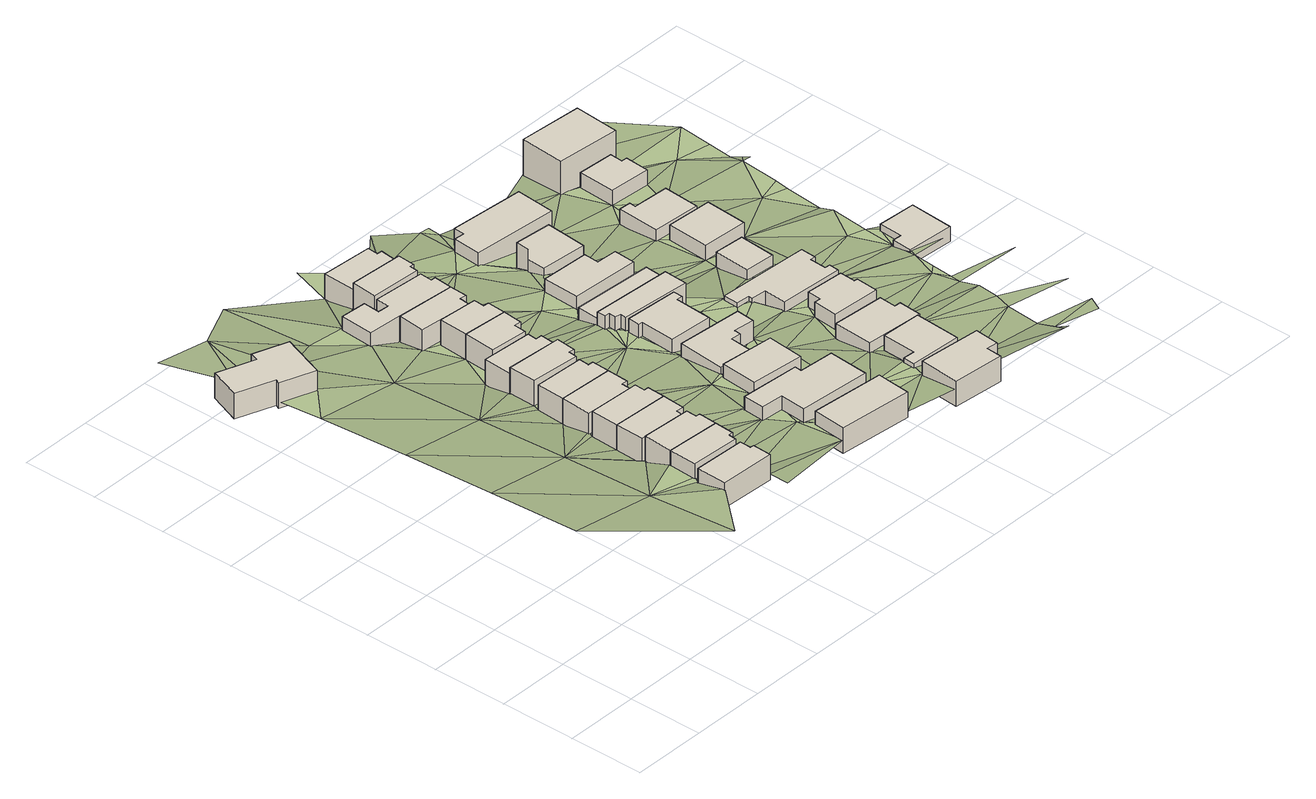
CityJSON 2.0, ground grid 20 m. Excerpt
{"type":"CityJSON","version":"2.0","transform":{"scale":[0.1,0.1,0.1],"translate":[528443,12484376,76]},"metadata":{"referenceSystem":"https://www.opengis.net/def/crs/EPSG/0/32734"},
"CityObjects":{
"building1":{"type":"Building","attributes":{"address":"50 Beresford Road Walmer Estate Cape Town","building":"house","building:levels":2,"building_height":6.9,"plus_code":"4FRW3C6X+Q9Q","ground_height":114.05,"roof_height":120.95},"geometry":[{"type":"Solid","lod":"1","boundaries":[[[[0,1,2,3]],[[1,4,5,2]],[[4,6,7,5]],[[6,8,9,7]],[[8,10,11,9]],[[10,12,13,11]],[[12,14,15,13]],[[14,0,3,15]],[[3,2,5,7,9,11,13,15]],[[14,12,10,8,6,4,1,0]]]]}]},
"building2":{"type":"Building","attributes":{"address":"38 Kylemore Road Universtity Estate Cape Town","building":"house","building:levels":2,"building_height":6.9,"plus_code":"4FRW3C6X+CH2","ground_height":113.33,"roof_height":120.23},"geometry":[{"type":"Solid","lod":"1","boundaries":[[[[16,17,18,19]],[[17,20,21,18]],[[20,22,23,21]],[[22,24,25,23]],[[24,26,27,25]],[[26,16,19,27]],[[19,18,21,23,25,27]],[[26,24,22,20,17,16]]]]}]},
"building3":{"type":"Building","attributes":{"address":"36 Kylemore Road Universtity Estate Cape Town","building":"house","building:levels":2,"building_height":6.9,"plus_code":"4FRW3C6X+CHV","ground_height":113.33,"roof_height":120.23},"geometry":[{"type":"Solid","lod":"1","boundaries":[[[[28,29,30,31]],[[29,32,33,30]],[[32,34,35,33]],[[34,36,37,35]],[[36,38,39,37]],[[38,28,31,39]],[[31,30,33,35,37,39]],[[38,36,34,32,29,28]]]]}]},
"building4":{"type":"Building","attributes":{"address":"34 Kylemore Road Universtity Estate Cape Town","building":"house","building:levels":2,"building_height":6.9,"plus_code":"4FRW3C6X+FH7","ground_height":113.33,"roof_height":120.23},"geometry":[{"type":"Solid","lod":"1","boundaries":[[[[28,40,41,31]],[[40,42,43,41]],[[42,44,45,43]],[[44,46,47,45]],[[46,29,30,47]],[[29,28,31,30]],[[31,41,43,45,47,30]],[[29,46,44,42,40,28]]]]}]},
"building5":{"type":"Building","attributes":{"address":"32 Kylemore Road Universtity Estate Cape Town","building":"house","building:levels":2,"building_height":6.9,"plus_code":"4FRW3C6X+GH4","ground_height":111.57,"roof_height":118.47},"geometry":[{"type":"Solid","lod":"1","boundaries":[[[[48,49,50,51]],[[49,52,53,50]],[[52,54,55,53]],[[54,56,57,55]],[[56,58,59,57]],[[58,48,51,59]],[[51,50,53,55,57,59]],[[58,56,54,52,49,48]]]]}]},
"building6":{"type":"Building","attributes":{"address":"30 Kylemore Road Universtity Estate Cape Town","building":"house","building:levels":2,"building_height":6.9,"plus_code":"4FRW3C6X+GHG","ground_height":111.57,"roof_height":118.47},"geometry":[{"type":"Solid","lod":"1","boundaries":[[[[48,60,61,51]],[[60,62,63,61]],[[62,64,65,63]],[[64,66,67,65]],[[66,49,50,67]],[[49,48,51,50]],[[51,61,63,65,67,50]],[[49,66,64,62,60,48]]]]}]},
"building7":{"type":"Building","attributes":{"address":"28 Kylemore Road University Estate Cape Town","building":"house","building:levels":2,"building_height":6.9,"plus_code":"4FRW3C6X+HH8","ground_height":109.95,"roof_height":116.85},"geometry":[{"type":"Solid","lod":"1","boundaries":[[[[68,69,70,71]],[[69,72,73,70]],[[72,74,75,73]],[[74,76,77,75]],[[76,78,79,77]],[[78,68,71,79]],[[71,70,73,75,77,79]],[[78,76,74,72,69,68]]]]}]},
"building8":{"type":"Building","attributes":{"address":"26 Kylemore Road University Estate Cape Town","building":"house","building:levels":2,"building_height":6.9,"plus_code":"4FRW3C6X+HHP","ground_height":109.95,"roof_height":116.85},"geometry":[{"type":"Solid","lod":"1","boundaries":[[[[68,80,81,71]],[[80,82,83,81]],[[82,84,85,83]],[[84,86,87,85]],[[86,69,70,87]],[[69,68,71,70]],[[71,81,83,85,87,70]],[[69,86,84,82,80,68]]]]}]},
"building9":{"type":"Building","attributes":{"address":"24 Kylemore Road University Estate Cape Town","building":"house","building:levels":2,"building_height":6.9,"plus_code":"4FRW3C6X+JHH","ground_height":109.95,"roof_height":116.85},"geometry":[{"type":"Solid","lod":"1","boundaries":[[[[88,89,90,91]],[[89,92,93,90]],[[92,94,95,93]],[[94,96,97,95]],[[96,98,99,97]],[[98,88,91,99]],[[91,90,93,95,97,99]],[[98,96,94,92,89,88]]]]}]},
"building10":{"type":"Building","attributes":{"address":"22 Kylemore Road University Estate Cape Town","building":"house","building:levels":2,"building_height":6.9,"plus_code":"4FRW3C6X+JHX","ground_height":108.37,"roof_height":115.27},"geometry":[{"type":"Solid","lod":"1","boundaries":[[[[100,101,102,103]],[[101,104,105,102]],[[104,106,107,105]],[[106,108,109,107]],[[108,110,111,109]],[[110,100,103,111]],[[103,102,105,107,109,111]],[[110,108,106,104,101,100]]]]}]},
"building11":{"type":"Building","attributes":{"address":"20 Kylemore Road University Estate Cape Town","building":"house","building:levels":2,"building_height":6.9,"plus_code":"4FRW3C6X+MJR","ground_height":108.37,"roof_height":115.27},"geometry":[{"type":"Solid","lod":"1","boundaries":[[[[112,113,114,115]],[[113,116,117,114]],[[116,118,119,117]],[[118,120,121,119]],[[120,122,123,121]],[[122,112,115,123]],[[115,114,117,119,121,123]],[[122,120,118,116,113,112]]]]}]},
"building12":{"type":"Building","attributes":{"address":"14 Kylemore Road University Estate Cape Town","building":"house","building:levels":2,"building_height":6.9,"plus_code":"4FRW3C6X+QHG","ground_height":106.83,"roof_height":113.73},"geometry":[{"type":"Solid","lod":"1","boundaries":[[[[124,125,126,127]],[[125,128,129,126]],[[128,130,131,129]],[[130,132,133,131]],[[132,134,135,133]],[[134,136,137,135]],[[136,138,139,137]],[[138,140,141,139]],[[140,142,143,141]],[[142,144,145,143]],[[144,124,127,145]],[[127,126,129,131,133,135,137,139,141,143,145]],[[144,142,140,138,136,134,132,130,128,125,124]]]]}]},
"building13":{"type":"Building","attributes":{"address":"18 Kylemore Road University Estate Cape Town","building":"house","building:levels":2,"building_height":6.9,"plus_code":"4FRW3C6X+PJ2","ground_height":108.37,"roof_height":115.27},"geometry":[{"type":"Solid","lod":"1","boundaries":[[[[112,146,147,115]],[[146,148,149,147]],[[148,150,151,149]],[[150,152,153,151]],[[152,113,114,153]],[[113,112,115,114]],[[115,147,149,151,153,114]],[[113,152,150,148,146,112]]]]}]},
"building14":{"type":"Building","attributes":{"address":"16 Kylemore Road University Estate Cape Town","building":"house","building:levels":2,"building_height":6.9,"plus_code":"4FRW3C6X+QJ2","ground_height":106.83,"roof_height":113.73},"geometry":[{"type":"Solid","lod":"1","boundaries":[[[[125,124,127,126]],[[124,154,155,127]],[[154,156,157,155]],[[156,158,159,157]],[[158,160,161,159]],[[160,125,126,161]],[[126,127,155,157,159,161]],[[160,158,156,154,124,125]]]]}]},
"building15":{"type":"Building","attributes":{"address":"12 Kylemore Road University Estate Cape Town","building":"house","building:levels":2,"building_height":6.9,"plus_code":"4FRW3C6X+RJ3","ground_height":106.83,"roof_height":113.73},"geometry":[{"type":"Solid","lod":"1","boundaries":[[[[162,163,164,165]],[[163,166,167,164]],[[166,168,169,167]],[[168,170,171,169]],[[170,172,173,171]],[[172,162,165,173]],[[165,164,167,169,171,173]],[[172,170,168,166,163,162]]]]}]},
"building16":{"type":"Building","attributes":{"address":"1 Westfort Road University Estate Cape Town","building":"house","building:levels":2,"building_height":6.9,"plus_code":"4FRW3C6X+CP5","ground_height":106.12,"roof_height":113.02},"geometry":[{"type":"Solid","lod":"1","boundaries":[[[[174,175,176,177]],[[175,178,179,176]],[[178,180,181,179]],[[180,174,177,181]],[[177,176,179,181]],[[180,178,175,174]]]]}]},
"building17":{"type":"Building","attributes":{"address":"23 Kylemore Road University Estate Cape Town","building":"house","building:levels":2,"building_height":6.9,"plus_code":"4FRW3C6X+CPX","ground_height":106.12,"roof_height":113.02},"geometry":[{"type":"Solid","lod":"1","boundaries":[[[[182,183,184,185]],[[183,186,187,184]],[[186,188,189,187]],[[188,190,191,189]],[[190,192,193,191]],[[192,194,195,193]],[[194,196,197,195]],[[196,182,185,197]],[[185,184,187,189,191,193,195,197]],[[196,194,192,190,188,186,183,182]]]]}]},
"building18":{"type":"Building","attributes":{"address":"10 Kylemore Road University Estate Cape Town","building":"house","building:levels":2,"building_height":6.9,"plus_code":"4FRW3C6X+RJF","ground_height":105.13,"roof_height":112.03},"geometry":[{"type":"Solid","lod":"1","boundaries":[[[[198,199,200,201]],[[199,202,203,200]],[[202,204,205,203]],[[204,206,207,205]],[[206,208,209,207]],[[208,198,201,209]],[[201,200,203,205,207,209]],[[208,206,204,202,199,198]]]]}]},
"building19":{"type":"Building","attributes":{"address":"21 Kylemore Road University Estate Cape Town","building":"house","building:levels":2,"building_height":6.9,"plus_code":"4FRW3C6X+GP5","ground_height":104.56,"roof_height":111.46},"geometry":[{"type":"Solid","lod":"1","boundaries":[[[[210,211,212,213]],[[211,214,215,212]],[[214,216,217,215]],[[216,210,213,217]],[[213,212,215,217]],[[216,214,211,210]]]]}]},
"building20":{"type":"Building","attributes":{"address":"19 Kylemore Road University Estate Cape Town","building":"house","building:levels":2,"building_height":6.9,"plus_code":"4FRW3C6X+HQ2","ground_height":102.72,"roof_height":109.62},"geometry":[{"type":"Solid","lod":"1","boundaries":[[[[218,219,220,221]],[[219,222,223,220]],[[222,224,225,223]],[[224,226,227,225]],[[226,228,229,227]],[[228,230,231,229]],[[230,232,233,231]],[[232,218,221,233]],[[221,220,223,225,227,229,231,233]],[[232,230,228,226,224,222,219,218]]]]}]},
"building21":{"type":"Building","attributes":{"address":"17 Kylemore Road University Estate Cape Town","building":"house","building:levels":2,"building_height":6.9,"plus_code":"4FRW3C6X+JQ2","ground_height":102.72,"roof_height":109.62},"geometry":[{"type":"Solid","lod":"1","boundaries":[[[[234,235,236,237]],[[235,238,239,236]],[[238,240,241,239]],[[240,242,243,241]],[[242,244,245,243]],[[244,246,247,245]],[[246,248,249,247]],[[248,234,237,249]],[[237,236,239,241,243,245,247,249]],[[248,246,244,242,240,238,235,234]]]]}]},
"building22":{"type":"Building","attributes":{"address":"15 Kylemore Road University Estate Cape Town","building":"house","building:levels":2,"building_height":6.9,"plus_code":"4FRW3C6X+JQV","ground_height":102.72,"roof_height":109.62},"geometry":[{"type":"Solid","lod":"1","boundaries":[[[[250,251,252,253]],[[251,254,255,252]],[[254,256,257,255]],[[256,258,259,257]],[[258,260,261,259]],[[260,262,263,261]],[[262,264,265,263]],[[264,250,253,265]],[[253,252,255,257,259,261,263,265]],[[264,262,260,258,256,254,251,250]]]]}]},
"building23":{"type":"Building","attributes":{"address":"13 Kylemore Road University Estate Cape Town","building":"house","building:levels":2,"building_height":6.9,"plus_code":"4FRW3C6X+MQ7","ground_height":100.98,"roof_height":107.88},"geometry":[{"type":"Solid","lod":"1","boundaries":[[[[266,267,268,269]],[[267,270,271,268]],[[270,272,273,271]],[[272,266,269,273]],[[269,268,271,273]],[[272,270,267,266]]]]}]},
"building24":{"type":"Building","attributes":{"address":"11 Kylemore Road University Estate Cape Town","building":"house","building:levels":2,"building_height":6.9,"plus_code":"4FRW3C6X+MQV","ground_height":100.98,"roof_height":107.88},"geometry":[{"type":"Solid","lod":"1","boundaries":[[[[274,275,276,277]],[[275,278,279,276]],[[278,280,281,279]],[[280,282,283,281]],[[282,284,285,283]],[[284,274,277,285]],[[277,276,279,281,283,285]],[[284,282,280,278,275,274]]]]}]},
"building25":{"type":"Building","attributes":{"address":"16 Garrick Road University Estate Cape Town","building":"house","building:levels":2,"building_height":6.9,"plus_code":"4FRW3C6X+9VX","ground_height":102.8,"roof_height":109.7},"geometry":[{"type":"Solid","lod":"1","boundaries":[[[[286,287,288,289]],[[287,290,291,288]],[[290,292,293,291]],[[292,294,295,293]],[[294,296,297,295]],[[296,286,289,297]],[[289,288,291,293,295,297]],[[296,294,292,290,287,286]]]]}]},
"building26":{"type":"Building","attributes":{"address":"9 Kylemore Road University Estate Cape Town","building":"house","building:levels":2,"building_height":6.9,"plus_code":"4FRW3C6X+QQ9","ground_height":99.36,"roof_height":106.26},"geometry":[{"type":"Solid","lod":"1","boundaries":[[[[298,299,300,301]],[[299,302,303,300]],[[302,304,305,303]],[[304,306,307,305]],[[306,308,309,307]],[[308,298,301,309]],[[301,300,303,305,307,309]],[[308,306,304,302,299,298]]]]}]},
"building27":{"type":"Building","attributes":{"address":"14 Garrick Road University Estate Cape Town","building":"house","building:levels":1,"building_height":4.1,"plus_code":"4FRW3C6X+FV5","ground_height":102.8,"roof_height":106.9},"geometry":[{"type":"Solid","lod":"1","boundaries":[[[[310,311,312,313]],[[311,314,315,312]],[[314,316,317,315]],[[316,318,319,317]],[[318,320,321,319]],[[320,310,313,321]],[[313,312,315,317,319,321]],[[320,318,316,314,311,310]]]]}]},
"building28":{"type":"Building","attributes":{"address":"7 Kylemore Road University Estate Cape Town","building":"house","building:levels":2,"building_height":6.9,"plus_code":"4FRW3C6X+RQ4","ground_height":99.36,"roof_height":106.26},"geometry":[{"type":"Solid","lod":"1","boundaries":[[[[322,323,324,325]],[[323,326,327,324]],[[326,328,329,327]],[[328,330,331,329]],[[330,332,333,331]],[[332,322,325,333]],[[325,324,327,329,331,333]],[[332,330,328,326,323,322]]]]}]},
"building29":{"type":"Building","attributes":{"address":"12A Garrick Road University Estate Cape Town","building":"house","building:levels":1,"building_height":4.1,"plus_code":"4FRW3C6X+FWJ","ground_height":101.16,"roof_height":105.26},"geometry":[{"type":"Solid","lod":"1","boundaries":[[[[334,335,336,337]],[[335,338,339,336]],[[338,340,341,339]],[[340,342,343,341]],[[342,344,345,343]],[[344,334,337,345]],[[337,336,339,341,343,345]],[[344,342,340,338,335,334]]]]}]},
"building30":{"type":"Building","attributes":{"address":"12 Garrick Road University Estate Cape Town","building":"house","building:levels":1,"building_height":4.1,"plus_code":"4FRW3C6X+GWJ","ground_height":101.16,"roof_height":105.26},"geometry":[{"type":"Solid","lod":"1","boundaries":[[[[346,347,348,349]],[[347,350,351,348]],[[350,352,353,351]],[[352,354,355,353]],[[354,356,357,355]],[[356,358,359,357]],[[358,360,361,359]],[[360,346,349,361]],[[349,348,351,353,355,357,359,361]],[[360,358,356,354,352,350,347,346]]]]}]},
"building31":{"type":"Building","attributes":{"address":"10A Garrick Road University Estate Cape Town","building":"house","building:levels":1,"building_height":4.1,"plus_code":"4FRW3C6X+HWJ","ground_height":99.44,"roof_height":103.54},"geometry":[{"type":"Solid","lod":"1","boundaries":[[[[362,363,364,365]],[[363,366,367,364]],[[366,368,369,367]],[[368,370,371,369]],[[370,372,373,371]],[[372,374,375,373]],[[374,376,377,375]],[[376,378,379,377]],[[378,380,381,379]],[[380,382,383,381]],[[382,384,385,383]],[[384,362,365,385]],[[365,364,367,369,371,373,375,377,379,381,383,385]],[[384,382,380,378,376,374,372,370,368,366,363,362]]]]}]},
"building32":{"type":"Building","attributes":{"address":"10 Garrick Road University Estate Cape Town","building":"house","building:levels":1,"building_height":4.1,"plus_code":"4FRW3C6X+JWV","ground_height":97.76,"roof_height":101.86},"geometry":[{"type":"Solid","lod":"1","boundaries":[[[[386,387,388,389]],[[387,390,391,388]],[[390,392,393,391]],[[392,386,389,393]],[[389,388,391,393]],[[392,390,387,386]]]]}]},
"building33":{"type":"Building","attributes":{"address":"8 University Estate Cape Town","building":"house","building:levels":1,"building_height":4.1,"plus_code":"4FRW3C6X+MWW","ground_height":97.76,"roof_height":101.86},"geometry":[{"type":"Solid","lod":"1","boundaries":[[[[394,395,396,397]],[[395,398,399,396]],[[398,400,401,399]],[[400,394,397,401]],[[397,396,399,401]],[[400,398,395,394]]]]}]},
"building34":{"type":"Building","attributes":{"address":"6 University Estate Cape Town","building":"house","building:levels":1,"building_height":4.1,"plus_code":"4FRW3C6X+PWP","ground_height":96.31,"roof_height":100.41},"geometry":[{"type":"Solid","lod":"1","boundaries":[[[[402,403,404,405]],[[403,406,407,404]],[[406,408,409,407]],[[408,410,411,409]],[[410,412,413,411]],[[412,402,405,413]],[[405,404,407,409,411,413]],[[412,410,408,406,403,402]]]]}]},
"building35":{"type":"Building","attributes":{"address":"4A University Estate Cape Town","building":"house","building:levels":1,"building_height":4.1,"plus_code":"4FRW3C6X+QWX","ground_height":96.31,"roof_height":100.41},"geometry":[{"type":"Solid","lod":"1","boundaries":[[[[414,415,416,417]],[[415,418,419,416]],[[418,420,421,419]],[[420,422,423,421]],[[422,424,425,423]],[[424,414,417,425]],[[417,416,419,421,423,425]],[[424,422,420,418,415,414]]]]}]},
"building36":{"type":"Building","attributes":{"address":"4 University Estate Cape Town","building":"house","building:levels":4,"building_height":12.5,"plus_code":"4FRW3C6X+RWX","ground_height":92.52,"roof_height":105.02},"geometry":[{"type":"Solid","lod":"1","boundaries":[[[[426,427,428,429]],[[427,430,431,428]],[[430,432,433,431]],[[432,426,429,433]],[[429,428,431,433]],[[432,430,427,426]]]]}]},
"building37":{"type":"Building","attributes":{"address":"11 Garrick Road University Estate Cape Town","building":"house","building:levels":1,"building_height":4.1,"plus_code":"4FRW3F62+H3G","ground_height":93.97,"roof_height":98.07},"geometry":[{"type":"Solid","lod":"1","boundaries":[[[[434,435,436,437]],[[435,438,439,436]],[[438,440,441,439]],[[440,442,443,441]],[[442,444,445,443]],[[444,434,437,445]],[[437,436,439,441,443,445]],[[444,442,440,438,435,434]]]]}]},
"terrain1":{"type":"TINRelief","geometry":[{"type":"CompositeSurface","lod":"1","boundaries":[[[446,447,448]],[[448,447,449]],[[446,450,451]],[[446,448,450]],[[448,449,452]],[[453,451,454]],[[455,453,456]],[[454,451,450]],[[457,448,452]],[[6,4,458]],[[448,457,459]],[[448,46,450]],[[459,460,448]],[[456,453,461]],[[460,46,448]],[[458,462,463]],[[458,4,462]],[[461,453,454]],[[450,46,52]],[[4,1,462]],[[22,459,457]],[[52,49,450]],[[456,461,1]],[[450,69,454]],[[66,450,49]],[[450,66,464]],[[69,450,464]],[[22,34,459]],[[52,46,44]],[[462,1,465]],[[22,20,17]],[[69,86,454]],[[38,22,17]],[[454,108,461]],[[38,34,22]],[[36,34,38]],[[454,86,92]],[[1,461,466]],[[44,54,52]],[[89,454,92]],[[466,465,1]],[[64,464,66]],[[108,454,89]],[[42,40,44]],[[465,467,462]],[[468,469,470]],[[40,58,44]],[[44,58,54]],[[17,470,469]],[[54,58,56]],[[464,64,471]],[[38,17,472]],[[461,108,113]],[[473,466,461]],[[38,474,28]],[[86,84,92]],[[40,28,474]],[[466,475,465]],[[467,465,475]],[[473,461,113]],[[62,60,64]],[[58,40,474]],[[476,64,60]],[[64,476,471]],[[477,471,476]],[[94,92,84]],[[48,58,478]],[[116,113,108]],[[469,472,17]],[[38,472,474]],[[124,466,473]],[[108,479,116]],[[80,84,82]],[[80,94,84]],[[48,480,60]],[[478,58,474]],[[113,152,473]],[[94,80,98]],[[475,206,467]],[[94,98,96]],[[476,60,480]],[[476,480,68]],[[116,479,118]],[[140,163,475]],[[134,140,138]],[[136,134,138]],[[48,478,480]],[[152,481,473]],[[166,140,134]],[[482,483,479]],[[475,163,206]],[[483,118,479]],[[484,80,68]],[[485,472,469]],[[166,163,140]],[[486,474,472]],[[118,483,122]],[[485,487,472]],[[122,120,118]],[[484,98,80]],[[486,472,487]],[[481,152,150]],[[98,484,88]],[[166,134,132]],[[483,88,484]],[[488,480,478]],[[480,489,68]],[[150,148,146]],[[481,150,490]],[[150,146,490]],[[485,182,487]],[[490,491,481]],[[488,478,492]],[[483,493,122]],[[484,68,489]],[[168,166,132]],[[494,480,488]],[[495,112,122]],[[496,480,494]],[[112,495,146]],[[483,484,497]],[[132,130,128]],[[206,204,498]],[[480,496,489]],[[490,146,495]],[[168,132,128]],[[483,497,493]],[[172,168,128]],[[174,182,485]],[[125,490,495]],[[170,168,172]],[[216,488,492]],[[496,494,499]],[[122,493,500]],[[495,122,500]],[[501,484,489]],[[492,502,216]],[[128,125,503]],[[501,504,484]],[[497,484,505]],[[204,506,507]],[[504,508,484]],[[505,484,508]],[[503,172,128]],[[210,499,494]],[[509,504,501]],[[502,183,216]],[[172,503,162]],[[505,510,497]],[[511,125,495]],[[512,505,508]],[[512,513,505]],[[489,235,501]],[[514,182,174]],[[503,507,162]],[[183,182,514]],[[503,125,511]],[[515,516,174]],[[499,517,518]],[[495,500,519]],[[210,517,499]],[[507,520,204]],[[183,521,216]],[[242,512,508]],[[514,174,516]],[[511,495,519]],[[521,210,216]],[[516,515,522]],[[232,235,489]],[[517,210,523]],[[517,523,524]],[[503,525,507]],[[514,526,183]],[[210,521,523]],[[267,519,500]],[[516,527,514]],[[242,264,512]],[[238,235,240]],[[521,183,526]],[[528,514,527]],[[529,503,511]],[[520,507,530]],[[507,525,530]],[[528,526,514]],[[503,529,531]],[[503,531,525]],[[232,532,235]],[[532,240,235]],[[533,529,511]],[[282,533,511]],[[240,264,242]],[[240,532,264]],[[523,521,358]],[[267,275,519]],[[529,302,531]],[[534,232,523]],[[526,334,521]],[[516,320,527]],[[535,532,232]],[[311,528,314]],[[525,536,537]],[[311,526,528]],[[304,302,529]],[[537,538,525]],[[525,538,530]],[[264,532,539]],[[533,282,540]],[[521,334,358]],[[541,535,232]],[[264,539,250]],[[278,282,280]],[[532,535,539]],[[538,542,530]],[[296,320,516]],[[541,232,534]],[[534,523,358]],[[543,544,545]],[[302,322,531]],[[278,546,282]],[[282,546,540]],[[275,546,278]],[[526,311,547]],[[541,548,535]],[[334,360,358]],[[549,538,537]],[[387,267,250]],[[541,534,372]],[[360,334,344]],[[302,299,322]],[[387,250,539]],[[547,311,310]],[[275,267,394]],[[534,358,354]],[[354,358,356]],[[394,546,275]],[[299,540,322]],[[310,320,547]],[[550,540,546]],[[537,323,549]],[[551,296,543]],[[360,344,346]],[[552,534,354]],[[553,387,539]],[[553,539,554]],[[296,555,320]],[[267,387,394]],[[344,342,340]],[[322,540,410]],[[340,346,344]],[[547,320,555]],[[550,546,394]],[[362,554,539]],[[354,352,552]],[[540,550,410]],[[556,296,551]],[[347,352,350]],[[553,554,557]],[[552,352,347]],[[340,547,558]],[[296,556,555]],[[559,323,322]],[[559,549,323]],[[560,394,387]],[[346,340,561]],[[550,394,400]],[[557,554,362]],[[380,378,384]],[[384,382,380]],[[561,347,346]],[[547,555,562]],[[418,322,410]],[[563,551,564]],[[556,551,563]],[[552,347,561]],[[562,558,547]],[[418,559,322]],[[394,560,395]],[[557,362,395]],[[395,560,557]],[[550,400,565]],[[566,340,558]],[[552,567,378]],[[568,549,559]],[[340,566,561]],[[418,410,408]],[[569,384,378]],[[384,570,362]],[[556,563,571]],[[398,565,400]],[[403,408,406]],[[552,561,567]],[[395,362,570]],[[559,418,415]],[[408,403,418]],[[571,563,572]],[[562,555,573]],[[378,567,569]],[[566,574,561]],[[398,403,565]],[[574,575,561]],[[570,384,569]],[[403,420,418]],[[575,567,561]],[[415,576,559]],[[577,398,395]],[[403,398,577]],[[395,570,578]],[[579,569,567]],[[580,574,566]],[[414,576,415]],[[414,424,422]],[[395,581,577]],[[570,569,582]],[[578,581,395]],[[567,583,579]],[[422,576,414]],[[584,569,585]],[[420,403,586]],[[569,584,582]],[[578,570,582]],[[420,586,422]],[[587,403,577]],[[422,586,576]],[[582,584,434]],[[587,586,403]],[[588,577,581]],[[577,588,589]],[[590,426,576]],[[589,587,577]],[[586,590,576]],[[591,586,587]],[[590,592,426]],[[591,593,586]],[[591,587,594]],[[587,595,594]],[[590,586,593]]]}]}
},
"vertices":[
[190,1084,223],[233,1203,223],[233,1203,292],[190,1084,292],[141,1236,223],[141,1236,292],[134,1214,223],[134,1214,292],[34,1250,223],[34,1250,292],[3,1166,223],[3,1166,292],[103,1129,223],[103,1129,292],[98,1117,223],[98,1117,292],
[614,122,216],[616,173,216],[616,173,285],[614,122,285],[606,174,216],[606,174,285],[607,204,216],[607,204,285],[469,209,216],[469,209,285],[466,128,216],[466,128,285],
[625,292,216],[481,300,216],[481,300,285],[625,292,285],[477,226,216],[477,226,285],[608,219,216],[608,219,285],[610,240,216],[610,240,285],[622,240,216],[622,240,285],
[628,342,216],[628,342,285],[617,343,216],[617,343,285],[618,371,216],[618,371,285],[486,378,216],[486,378,285],
[646,463,198],[495,470,198],[495,470,267],[646,463,267],[493,393,198],[493,393,267],[620,384,198],[620,384,267],[622,404,198],[622,404,267],[642,402,198],[642,402,267],
[648,510,198],[648,510,267],[636,511,198],[636,511,267],[637,539,198],[637,539,267],[498,545,198],[498,545,267],
[656,634,182],[509,641,182],[509,641,251],[656,634,251],[505,560,182],[505,560,251],[636,553,182],[636,553,251],[637,577,182],[637,577,251],[653,576,182],[653,576,251],
[658,681,182],[658,681,251],[644,682,182],[644,682,251],[646,710,182],[646,710,251],[513,716,182],[513,716,251],
[672,797,182],[521,806,182],[521,806,251],[672,797,251],[519,733,182],[519,733,251],[650,723,182],[650,723,251],[652,745,182],[652,745,251],[667,744,182],[667,744,251],
[672,797,166],[676,848,166],[676,848,235],[672,797,235],[659,849,166],[659,849,235],[661,874,166],[661,874,235],[526,883,166],[526,883,235],[521,806,166],[521,806,235],
[690,969,166],[570,978,166],[570,978,235],[690,969,235],[564,894,166],[564,894,235],[664,885,166],[664,885,235],[667,918,166],[667,918,235],[685,916,166],[685,916,235],
[542,1147,151],[700,1135,151],[700,1135,220],[542,1147,220],[704,1184,151],[704,1184,220],[692,1185,151],[692,1185,220],[694,1218,151],[694,1218,220],[557,1228,151],[557,1228,220],[555,1192,151],[555,1192,220],[524,1194,151],[524,1194,220],[527,1238,151],[527,1238,220],[457,1243,151],[457,1243,220],[451,1154,151],[451,1154,220],
[693,1018,166],[693,1018,235],[678,1019,166],[678,1019,235],[680,1048,166],[680,1048,235],[575,1056,166],[575,1056,235],
[535,1075,151],[535,1075,220],[677,1062,151],[677,1062,220],[680,1090,151],[680,1090,220],[698,1088,151],[698,1088,220],
[714,1299,151],[569,1308,151],[569,1308,220],[714,1299,220],[564,1240,151],[564,1240,220],[698,1232,151],[698,1232,220],[700,1254,151],[700,1254,220],[711,1253,151],[711,1253,220],
[1077,204,144],[880,221,144],[880,221,213],[1077,204,213],[872,132,144],[872,132,213],[1069,114,144],[1069,114,213],
[1062,231,144],[1070,339,144],[1070,339,213],[1062,231,213],[976,346,144],[976,346,213],[978,365,144],[978,365,213],[819,376,144],[819,376,213],[815,319,144],[815,319,213],[874,315,144],[874,315,213],[869,245,144],[869,245,213],
[714,1299,134],[720,1355,134],[720,1355,203],[714,1299,203],[707,1356,134],[707,1356,203],[709,1385,134],[709,1385,203],[572,1394,134],[572,1394,203],[569,1308,134],[569,1308,203],
[1042,494,128],[898,507,128],[898,507,197],[1042,494,197],[890,409,128],[890,409,197],[1033,396,128],[1033,396,197],
[915,645,110],[904,520,110],[904,520,179],[915,645,179],[997,512,110],[997,512,179],[1002,572,110],[1002,572,179],[1029,570,110],[1029,570,179],[1030,587,110],[1030,587,179],[1086,582,110],[1086,582,179],[1090,631,110],[1090,631,179],
[913,670,110],[1030,663,110],[1030,663,179],[913,670,179],[1036,762,110],[1036,762,179],[1052,761,110],[1052,761,179],[1053,786,110],[1053,786,179],[910,795,110],[910,795,179],[909,764,110],[909,764,179],[919,763,110],[919,763,179],
[1099,851,110],[884,864,110],[884,864,179],[1099,851,179],[884,841,110],[884,841,179],[897,840,110],[897,840,179],[895,821,110],[895,821,179],[911,819,110],[911,819,179],[910,803,110],[910,803,179],[1096,789,110],[1096,789,179],
[1099,851,92],[1103,910,92],[1103,910,161],[1099,851,161],[888,923,92],[888,923,161],[884,864,92],[884,864,161],
[917,953,92],[1100,945,92],[1100,945,161],[917,953,161],[1103,1002,92],[1103,1002,161],[1048,1005,92],[1048,1005,161],[1050,1045,92],[1050,1045,161],[921,1051,92],[921,1051,161],
[1214,197,111],[1205,89,111],[1205,89,180],[1214,197,180],[1342,77,111],[1342,77,180],[1345,119,111],[1345,119,180],[1375,116,111],[1375,116,180],[1381,182,111],[1381,182,180],
[1091,1084,76],[1100,1194,76],[1100,1194,145],[1091,1084,145],[1002,1203,76],[1002,1203,145],[999,1167,76],[999,1167,145],[971,1142,76],[971,1142,145],[967,1094,76],[967,1094,145],
[1369,345,111],[1262,350,111],[1262,350,152],[1369,345,152],[1257,259,111],[1257,259,152],[1225,261,111],[1225,261,152],[1223,230,111],[1223,230,152],[1362,223,111],[1362,223,152],
[1144,1223,76],[1152,1327,76],[1152,1327,145],[1144,1223,145],[952,1343,76],[952,1343,145],[950,1314,76],[950,1314,145],[922,1316,76],[922,1316,145],[916,1241,76],[916,1241,145],
[1244,476,94],[1237,371,94],[1237,371,135],[1244,476,135],[1393,360,94],[1393,360,135],[1397,420,94],[1397,420,135],[1380,421,94],[1380,421,135],[1383,466,94],[1383,466,135],
[1399,492,94],[1403,551,94],[1403,551,135],[1399,492,135],[1394,552,94],[1394,552,135],[1396,594,94],[1396,594,135],[1294,601,94],[1294,601,135],[1292,564,94],[1292,564,135],[1274,565,94],[1274,565,135],[1269,500,94],[1269,500,135],
[1425,734,77],[1179,748,77],[1179,748,118],[1425,734,118],[1177,707,77],[1177,707,118],[1213,705,77],[1213,705,118],[1212,694,77],[1212,694,118],[1253,691,77],[1253,691,118],[1250,631,77],[1250,631,118],[1419,621,77],[1419,621,118],[1421,648,77],[1421,648,118],[1407,649,77],[1407,649,118],[1409,693,77],[1409,693,118],[1423,692,77],[1423,692,118],
[1391,880,60],[1312,886,60],[1312,886,101],[1391,880,101],[1305,789,60],[1305,789,101],[1384,783,60],[1384,783,101],
[1315,919,60],[1436,912,60],[1436,912,101],[1315,919,101],[1443,1024,60],[1443,1024,101],[1321,1031,60],[1321,1031,101],
[1430,1046,46],[1436,1142,46],[1436,1142,87],[1430,1046,87],[1340,1148,46],[1340,1148,87],[1341,1165,46],[1341,1165,87],[1309,1167,46],[1309,1167,87],[1302,1054,46],[1302,1054,87],
[1453,1318,46],[1357,1324,46],[1357,1324,87],[1453,1318,87],[1351,1226,46],[1351,1226,87],[1462,1219,46],[1462,1219,87],[1466,1283,46],[1466,1283,87],[1451,1284,46],[1451,1284,87],
[1490,1448,8],[1321,1461,8],[1321,1461,133],[1490,1448,133],[1312,1342,8],[1312,1342,133],[1481,1328,8],[1481,1328,133],
[1772,709,22],[1670,715,22],[1670,715,63],[1772,709,63],[1666,652,22],[1666,652,63],[1643,654,22],[1643,654,63],[1639,600,22],[1639,600,63],[1764,592,22],[1764,592,63],
[110,505,273],[110,255,287],[359,255,248],[359,5,269],[359,505,235],[110,755,259],[466,128,269],[110,1005,242],[359,755,220],[98,1117,242],[190,1084,242],[469,209,248],[110,1255,223],[477,226,248],[481,300,248],[359,1005,203],[208,1423,203],[75,1451,203],[505,560,198],[359,1255,187],[451,1154,187],[359,1505,169],[613,70,232],[872,132,180],[614,122,232],[636,553,198],[857,255,180],[535,1075,166],[815,319,180],[457,1243,187],[653,576,198],[637,577,198],[819,376,180],[661,874,182],[857,505,164],[677,1062,166],[659,849,182],[676,848,182],[857,755,146],[880,221,180],[874,315,180],[869,245,180],[890,409,164],[915,645,146],[698,1088,166],[680,1090,166],[978,365,180],[884,864,146],[898,507,164],[857,1005,130],[904,520,164],[884,841,146],[608,1505,134],[997,512,128],[888,923,130],[913,670,146],[976,346,180],[857,1255,114],[909,764,146],[895,821,146],[707,1356,151],[720,1355,151],[910,795,146],[919,763,146],[897,840,146],[921,1051,130],[910,803,146],[911,819,146],[1106,255,144],[1069,114,160],[1214,197,144],[1029,570,128],[1002,572,128],[917,953,130],[857,1505,100],[1106,505,128],[1205,89,160],[1086,582,128],[1030,587,128],[922,1316,114],[1237,371,111],[1223,230,144],[1225,261,144],[971,1142,114],[938,1430,100],[916,1241,114],[1106,755,110],[967,1094,130],[1250,631,94],[1177,707,110],[950,1314,114],[952,1343,114],[959,1392,100],[1179,748,110],[1091,1084,92],[1212,694,110],[962,1427,100],[1375,116,132],[1345,119,132],[1342,77,132],[1106,1005,92],[1393,360,111],[1213,705,110],[1138,1375,76],[1302,1054,60],[1588,103,111],[1419,621,94],[1305,789,77],[1355,755,77],[1596,276,84],[1590,185,84],[1384,783,77],[1615,377,84],[1312,1342,46],[1391,880,77],[1604,505,64],[1611,322,84],[1605,148,84],[1601,102,111],[1430,1046,60],[1619,438,64],[1630,580,64],[1321,1461,37],[1643,654,48],[1604,755,48],[1762,174,64],[1744,138,64],[1786,264,64],[1621,465,64],[1625,521,64],[1481,1328,20],[1604,1005,33],[1658,843,48],[1639,600,64],[1819,449,43],[1659,884,33],[1649,741,48],[1764,592,43],[1670,715,48],[1666,652,48],[1604,1255,20],[1682,1130,33],[1668,987,33],[1674,1024,33],[1704,1330,20],[1690,1173,20],[1604,1505,8],[1696,1238,20],[1707,1153,20],[1705,1128,33]
]}
